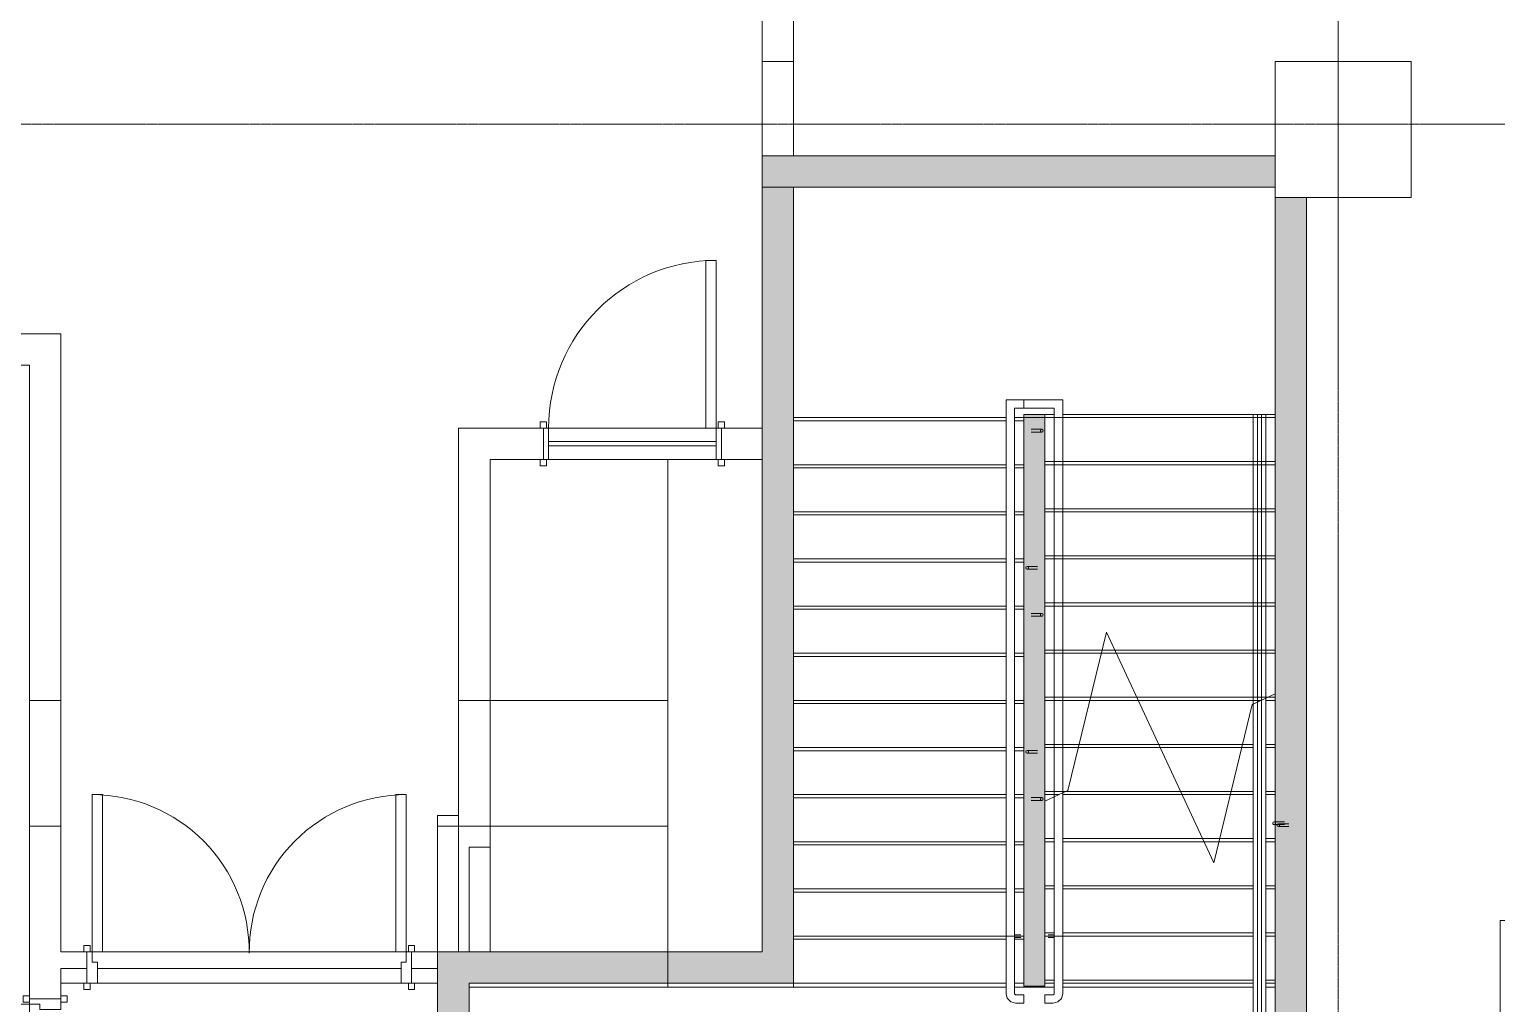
# Model space of a CAD drawing. Header units: millimetres. Extents: x 15878 to 679837, y -72324 to 391440.
# Drawn here: x 281545 to 288552, y 35710 to 40361 of the extents above; entities that cross this region are included whole.
import ezdxf

# ---------------------------------------------------------------- set-up
doc = ezdxf.new("R2010")
doc.units = ezdxf.units.MM
for name, pattern in [('Grid Line__1_200_', [10.5, 6, -1.5, 1.5, -1.5]), ('Louvre', [2.5, 1.5, -1]), ('Overhead', [3.96875, 2.38125, -1.5875])]:
    doc.linetypes.add(name, pattern=pattern)
for name, color, linetype, lineweight in [('A-DOOR', 31, 'Continuous', 5), ('A-DOOR-FRAM', 31, 'Continuous', 5), ('A-FLOR', 192, 'Continuous', 5), ('A-FLOR-HRAL', 11, 'Continuous', 5), ('A-FLOR-HRAL-MBND', 5, 'Overhead', 5), ('A-WALL', 113, 'Continuous', 5), ('A-WALL-PATT', 111, 'Continuous', 18), ('S-COLS', 52, 'Continuous', 5), ('S-GRID', 1, 'Continuous', 5), ('S-STRS', 31, 'Continuous', 5), ('S-STRS-MBND', 31, 'Overhead', 5)]:
    doc.layers.add(name, color=color, linetype=linetype, lineweight=lineweight)

# ---------------------------------------------------------------- blocks, each defined once
blk = doc.blocks.new('DLN-Double Door__X07_ - _M27y_1500 x 2000 _WH_-16661459-2_F')
at = {"layer": 'A-DOOR', "color": 253}
for p, q in [((-700, -75), (-750, -75)), ((-750, -75), (-750, -825)), ((-700, -825), (-700, -75)), ((700, -75), (750, -75)), ((700, -825), (700, -75)), ((750, -75), (750, -825)), ((-750, -825), (-700, -825)), ((750, -825), (700, -825))]:
    blk.add_line(p, q, dxfattribs=at)
for centre, start, end in [((-750, -75), 270, 0.5), ((750, -75), 179.5, 270)]:
    blk.add_arc(centre, 750, start, end, dxfattribs=at)
at = {"layer": 'A-DOOR-FRAM', "color": 253}
for p, q in [((-760, 105), (-790, 105)), ((-790, 105), (-790, 75)), ((-790, 75), (-760, 75)), ((-725, 75), (-775, 75)), ((-775, 75), (-775, -75)), ((-760, 75), (-760, 105)), ((-725, -25), (-725, 75)), ((725, 75), (725, -25)), ((775, 75), (725, 75)), ((790, 105), (760, 105)), ((760, 105), (760, 75)), ((760, 75), (790, 75)), ((775, -75), (775, 75)), ((790, 75), (790, 105)), ((-750, -75), (-750, -25)), ((-750, -25), (-725, -25)), ((725, -25), (750, -25)), ((750, -25), (750, -75)), ((-760, -75), (-790, -75)), ((-790, -75), (-790, -105)), ((-790, -105), (-760, -105)), ((-775, -75), (-750, -75)), ((-760, -105), (-760, -75)), ((750, -75), (775, -75)), ((790, -75), (760, -75)), ((760, -75), (760, -105)), ((760, -105), (790, -105)), ((790, -105), (790, -75))]:
    blk.add_line(p, q, dxfattribs=at)
blk = doc.blocks.new('Railing - Handrail On Railing_Start Post-6008623-2_F')
at = {"layer": 'A-FLOR-HRAL'}
for p, q in [((-25, 320), (-65, 320)), ((-65, 320), (-65, 314.1)), ((-65, 280), (-65, 320)), ((-65, 285.9), (-65, 280)), ((-65, 280), (-25, 280)), ((-20, 275), (-20, 0)), ((20, 0), (20, 275)), ((-19.3, 6.5), (-50, 6.5)), ((-50, 0), (-50, 0)), ((-50, 0), (-50, 0)), ((-50, -6.5), (-20, -6.5)), ((5.2, 0), (-5.2, 0))]:
    blk.add_line(p, q, dxfattribs=at)
at = {"layer": 'A-FLOR-HRAL', "flags": 128}
for points in [[(20, 275), (13.8, 297.8), (-3.2, 314.4), (-25, 320)], [(-25, 280), (-20.8, 277.7), (-20, 275)]]:
    blk.add_lwpolyline(points, dxfattribs=at)
blk = doc.blocks.new('Railing - Railing-6008583-2_F')
at = {"layer": 'A-FLOR-HRAL'}
for p, q in [((51024.3, 36715.7), (50984.3, 36697)), ((50984.3, 36032.5), (50984.3, 36697)), ((51024.3, 36032.5), (51024.3, 36715.7)), ((51024.3, 36032.5), (50984.3, 36032.5))]:
    blk.add_line(p, q, dxfattribs=at)
at = {"layer": 'A-FLOR-HRAL-MBND'}
for p, q in [((50839.3, 38552.5), (50839.3, 38592.5)), ((51024.3, 38592.5), (50839.3, 38592.5)), ((50984.3, 38552.5), (50839.3, 38552.5)), ((50984.3, 38507.5), (50984.3, 38552.5)), ((51024.3, 38507.5), (51024.3, 38592.5)), ((50984.3, 36697), (50984.3, 38507.5)), ((51024.3, 36715.7), (51024.3, 38507.5))]:
    blk.add_line(p, q, dxfattribs=at)
at = {"extrusion": (0, 0, -1), "zscale": -1, "rotation": 180}
blk.add_blockref('Railing - Handrail On Railing_Start Post-6008623-2_F', (-51004.3, 36032.5), dxfattribs=at)
blk = doc.blocks.new('Railing - Handrail On Railing_Start Post-13650739-2_F')
at = {"layer": 'A-FLOR-HRAL'}
for p, q in [((-25, 320), (-65, 320)), ((-65, 280), (-65, 317.3)), ((-65, 285.9), (-65, 280)), ((-65, 280), (-25, 280)), ((-20, 275), (-20, 0)), ((20, 0), (20, 275)), ((-40, 6.5), (-50, 6.5)), ((-50, 0), (-50, 0)), ((-50, 0), (-50, 0)), ((-50, -6.5), (-40, -6.5)), ((5.2, 0), (-5.2, 0))]:
    blk.add_line(p, q, dxfattribs=at)
at = {"layer": 'A-FLOR-HRAL', "flags": 128}
for points in [[(20, 275), (13.8, 297.8), (-3.2, 314.4), (-25, 320)], [(-25, 280), (-20.8, 277.7), (-20, 275)]]:
    blk.add_lwpolyline(points, dxfattribs=at)
blk = doc.blocks.new('Railing - Handrail On Railing-13650742-2_F')
at = {"layer": 'A-FLOR-HRAL'}
for p, q in [((-15, 6.5), (-50, 6.5)), ((-50, 0), (-50, 0)), ((-50, 0), (-50, 0)), ((-50, -6.5), (-15, -6.5))]:
    blk.add_line(p, q, dxfattribs=at)
at = {"layer": 'A-FLOR-HRAL', "flags": 128}
for points in [[(-15, 6.5), (-3, 6.5), (0, 6.5)], [(0, -6.5), (-5.9, -6.5), (-15, -6.5)]]:
    blk.add_lwpolyline(points, dxfattribs=at)
at = {"layer": 'A-FLOR-HRAL'}
for start, end in [(360, 180), (180, 360)]:
    blk.add_arc((0, 0), 6.5, start, end, dxfattribs=at)
blk = doc.blocks.new('Railing - Railing-6055567-2_F')
at = {"layer": 'A-FLOR-HRAL'}
for p, q in [((51974.3, 37158.6), (51934.3, 37140)), ((51934.3, 35595.2), (51934.3, 37140)), ((51974.3, 35595.2), (51974.3, 37158.6)), ((51974.3, 35595.2), (51934.3, 35595.2))]:
    blk.add_line(p, q, dxfattribs=at)
at = {"layer": 'A-FLOR-HRAL-MBND'}
for p, q in [((51934.3, 38522.5), (51974.3, 38522.5)), ((51934.3, 37140), (51934.3, 38522.5)), ((51974.3, 37158.6), (51974.3, 38522.5))]:
    blk.add_line(p, q, dxfattribs=at)
at = {"rotation": 180}
for name, p in [('Railing - Handrail On Railing-13650742-2_F', (52034.3, 36570.9)), ('Railing - Handrail On Railing_Start Post-13650739-2_F', (51954.3, 35595.2))]:
    blk.add_blockref(name, p, dxfattribs=at)
blk = doc.blocks.new('Railing - Handrail On Railing_Start Post-V887-2_F')
at = {"layer": 'A-FLOR-HRAL'}
for p, q in [((-25, 320), (-65, 320)), ((-65, 320), (-65, 314.1)), ((-65, 280), (-65, 320)), ((-65, 285.9), (-65, 280)), ((-65, 280), (-45, 280)), ((-20, 273.2), (-20, 0)), ((20, 262.3), (20, 275)), ((-19.3, 6.5), (-50, 6.5)), ((-50, 0), (-50, 0)), ((-50, 0), (-50, 0)), ((-50, -6.5), (-20, -6.5)), ((5.2, 0), (-5.2, 0))]:
    blk.add_line(p, q, dxfattribs=at)
at = {"layer": 'A-FLOR-HRAL', "flags": 128}
blk.add_lwpolyline([(20, 275), (13.8, 297.8), (-3.2, 314.4), (-25, 320)], dxfattribs=at)
blk = doc.blocks.new('Railing - Handrail On Railing-13650748-2_F')
at = {"layer": 'A-FLOR-HRAL'}
for p, q in [((-15, 6.5), (-50, 6.5)), ((-50, 0), (-50, 0)), ((-50, 0), (-50, 0)), ((-50, -6.5), (-15, -6.5))]:
    blk.add_line(p, q, dxfattribs=at)
at = {"layer": 'A-FLOR-HRAL', "flags": 128}
for points in [[(-15, 6.5), (-3, 6.5), (0, 6.5)], [(0, -6.5), (-5.9, -6.5), (-15, -6.5)]]:
    blk.add_lwpolyline(points, dxfattribs=at)
at = {"layer": 'A-FLOR-HRAL'}
for start, end in [(360, 180), (180, 360)]:
    blk.add_arc((0, 0), 6.5, start, end, dxfattribs=at)
blk = doc.blocks.new('Railing - Railing-7308562-2_F')
at = {"layer": 'A-FLOR-HRAL'}
for p, q in [((51994.3, 37168), (51954.3, 37149.3)), ((51954.3, 35595.2), (51954.3, 37149.3)), ((51994.3, 35582.5), (51994.3, 37168)), ((51994.3, 35582.5), (51968.2, 35582.5))]:
    blk.add_line(p, q, dxfattribs=at)
at = {"layer": 'A-FLOR-HRAL-MBND'}
for p, q in [((51954.3, 38522.5), (51994.3, 38522.5)), ((51954.3, 37149.3), (51954.3, 38522.5)), ((51994.3, 37168), (51994.3, 38522.5))]:
    blk.add_line(p, q, dxfattribs=at)
at = {"rotation": 180}
for name, p in [('Railing - Handrail On Railing-13650748-2_F', (52054.3, 36562.5)), ('Railing - Handrail On Railing_Start Post-V887-2_F', (51974.3, 35582.5))]:
    blk.add_blockref(name, p, dxfattribs=at)
blk = doc.blocks.new('Railing - Handrail On Railing_End Post-6008625-2_F')
at = {"layer": 'A-FLOR-HRAL'}
for p, q in [((-20, 6.5), (-50, 6.5)), ((-20, 0), (-20, -275)), ((20, -275), (20, 0)), ((-50, 0), (-50, 0)), ((-50, 0), (-50, 0)), ((-50, -6.5), (-19.3, -6.5)), ((-5.2, 0), (5.2, 0)), ((-25, -280), (-65, -280)), ((-65, -280), (-65, -285.9)), ((-65, -320), (-65, -280)), ((-65, -314.1), (-65, -320)), ((-65, -320), (-25, -320))]:
    blk.add_line(p, q, dxfattribs=at)
at = {"layer": 'A-FLOR-HRAL', "flags": 128}
for points in [[(-25, -320), (-2.2, -313.8), (14.4, -296.8), (20, -275)], [(-20, -275), (-22.3, -279.2), (-25, -280)]]:
    blk.add_lwpolyline(points, dxfattribs=at)
blk = doc.blocks.new('Railing - Handrail On Railing-13703710-2_F')
at = {"layer": 'A-FLOR-HRAL'}
for p, q in [((-15, 6.5), (-50, 6.5)), ((-50, 0), (-50, 0)), ((-50, 0), (-50, 0)), ((-50, -6.5), (-15, -6.5))]:
    blk.add_line(p, q, dxfattribs=at)
at = {"layer": 'A-FLOR-HRAL', "flags": 128}
for points in [[(-15, 6.5), (-3, 6.5), (0, 6.5)], [(0, -6.5), (-5.9, -6.5), (-15, -6.5)]]:
    blk.add_lwpolyline(points, dxfattribs=at)
at = {"layer": 'A-FLOR-HRAL'}
for start, end in [(360, 180), (180, 360)]:
    blk.add_arc((0, 0), 6.5, start, end, dxfattribs=at)
blk = doc.blocks.new('Railing - Handrail On Railing-13703712-2_F')
at = {"layer": 'A-FLOR-HRAL'}
for p, q in [((-15, 6.5), (-50, 6.5)), ((-50, 0), (-50, 0)), ((-50, 0), (-50, 0)), ((-50, -6.5), (-15, -6.5))]:
    blk.add_line(p, q, dxfattribs=at)
at = {"layer": 'A-FLOR-HRAL', "flags": 128}
for points in [[(-15, 6.5), (-3, 6.5), (0, 6.5)], [(0, -6.5), (-5.9, -6.5), (-15, -6.5)]]:
    blk.add_lwpolyline(points, dxfattribs=at)
at = {"layer": 'A-FLOR-HRAL'}
for start, end in [(360, 180), (180, 360)]:
    blk.add_arc((0, 0), 6.5, start, end, dxfattribs=at)
blk = doc.blocks.new('Railing - Handrail On Railing-13703714-2_F')
at = {"layer": 'A-FLOR-HRAL'}
for p, q in [((-15, 6.5), (-50, 6.5)), ((-50, 0), (-50, 0)), ((-50, 0), (-50, 0)), ((-50, -6.5), (-15, -6.5))]:
    blk.add_line(p, q, dxfattribs=at)
at = {"layer": 'A-FLOR-HRAL', "flags": 128}
for points in [[(-15, 6.5), (-3, 6.5), (0, 6.5)], [(0, -6.5), (-5.9, -6.5), (-15, -6.5)]]:
    blk.add_lwpolyline(points, dxfattribs=at)
at = {"layer": 'A-FLOR-HRAL'}
for start, end in [(360, 180), (180, 360)]:
    blk.add_arc((0, 0), 6.5, start, end, dxfattribs=at)
blk = doc.blocks.new('Railing - Handrail On Railing-7308579-2_F')
at = {"layer": 'A-FLOR-HRAL'}
for p, q in [((-15, 6.5), (-50, 6.5)), ((-50, 0), (-50, 0)), ((-50, 0), (-50, 0)), ((-50, -6.5), (-15, -6.5))]:
    blk.add_line(p, q, dxfattribs=at)
at = {"layer": 'A-FLOR-HRAL', "flags": 128}
for points in [[(-15, 6.5), (-3, 6.5), (0, 6.5)], [(0, -6.5), (-5.9, -6.5), (-15, -6.5)]]:
    blk.add_lwpolyline(points, dxfattribs=at)
at = {"layer": 'A-FLOR-HRAL'}
for start, end in [(360, 180), (180, 360)]:
    blk.add_arc((0, 0), 6.5, start, end, dxfattribs=at)
blk = doc.blocks.new('Railing - Railing-7308593-2_F')
at = {"layer": 'A-FLOR-HRAL'}
for p, q in [((50754.3, 38592.5), (50754.3, 36032.5)), ((51024.3, 38592.5), (50754.3, 38592.5)), ((50794.3, 38552.5), (50794.3, 36032.5)), ((50984.3, 38552.5), (50794.3, 38552.5)), ((50984.3, 38507.5), (50984.3, 38552.5)), ((51024.3, 38507.5), (51024.3, 38592.5)), ((50984.3, 36697), (50984.3, 38507.5)), ((51024.3, 36715.7), (51024.3, 38507.5)), ((50794.3, 36032.5), (50754.3, 36032.5))]:
    blk.add_line(p, q, dxfattribs=at)
at = {"extrusion": (0, 0, -1), "zscale": -1, "rotation": 180}
for name, p in [('Railing - Handrail On Railing-13703714-2_F', (-50924.3, 38445)), ('Railing - Handrail On Railing-13703712-2_F', (-50924.3, 37565.8)), ('Railing - Handrail On Railing-13703710-2_F', (-50924.3, 36686.7))]:
    blk.add_blockref(name, p, dxfattribs=at)
at = {"extrusion": (0, 0, -1), "zscale": -1}
for name, p in [('Railing - Handrail On Railing-7308579-2_F', (-50854.3, 37790.8)), ('Railing - Handrail On Railing-7308579-2_F', (-50854.3, 36911.7)), ('Railing - Handrail On Railing_End Post-6008625-2_F', (-50774.3, 36032.5))]:
    blk.add_blockref(name, p, dxfattribs=at)
blk = doc.blocks.new('DLN-Single Door - _AP07_800 x2000 _WH_-14037957-2_F')
at = {"layer": 'A-DOOR', "color": 253}
for p, q in [((-410, 105), (-440, 105)), ((-440, 105), (-440, 75)), ((-440, 75), (-410, 75)), ((-410, 75), (-410, 105)), ((400, 75), (-400, 75)), ((-400, 75), (-400, 10)), ((400, 10), (400, 75)), ((440, 105), (410, 105)), ((410, 105), (410, 75)), ((410, 75), (440, 75)), ((440, 75), (440, 105)), ((-400, 10), (-400, -10)), ((400, -10), (400, 10)), ((-400, -10), (-400, -75)), ((400, -75), (400, -10)), ((-410, -75), (-440, -75)), ((-440, -75), (-440, -105)), ((-440, -105), (-410, -105)), ((-410, -105), (-410, -75)), ((-400, -75), (400, -75)), ((-400, -75), (-400, -875)), ((-350, -875), (-350, -75)), ((440, -75), (410, -75)), ((410, -75), (410, -105)), ((410, -105), (440, -105)), ((440, -105), (440, -75)), ((-400, -875), (-350, -875))]:
    blk.add_line(p, q, dxfattribs=at)
at = {"layer": 'A-DOOR', "color": 253, "linetype": 'Louvre'}
for p, q in [((400, 10), (-400, 10)), ((-400, 10), (400, 10)), ((-400, -10), (400, -10)), ((400, -10), (-400, -10))]:
    blk.add_line(p, q, dxfattribs=at)
at = {"layer": 'A-DOOR', "color": 253}
blk.add_arc((-400, -75), 800, 270, 359.99228, dxfattribs=at)
at = {"layer": 'A-DOOR-FRAM', "color": 253}
for p, q in [((-400, 75), (-425, 75)), ((-425, 75), (-425, -75)), ((425, 75), (400, 75)), ((425, -75), (425, 75)), ((-425, -75), (-400, -75)), ((400, -75), (425, -75))]:
    blk.add_line(p, q, dxfattribs=at)

msp = doc.modelspace()

# ---------------------------------------------------------------- hatches: boundary and pattern name
at = {"layer": 'A-WALL-PATT', "lineweight": 5, "transparency": 33554432}
for points in [[(287494.5, 39607.5), (287494.5, 39757.5), (285044.5, 39757.5), (285044.5, 39607.5), (286211.9, 39607.5)], [(285194.5, 35807.5), (285194.5, 39607.5), (285044.5, 39607.5), (285044.5, 35807.5)], [(287644.5, 35207.5), (287644.5, 39557.5), (287494.5, 39557.5), (287494.5, 35207.5), (287565.3, 35207.5)], [(286394.5, 35793.9), (286394.5, 38522.5), (286294.5, 38522.5), (286294.5, 35793.9)], [(285044.5, 35807.5), (285044.5, 35957.5), (283494.5, 35957.5), (283494.5, 35807.5), (283644.5, 35807.5)], [(283505.3, 34107.5), (283644.5, 34107.5), (283644.5, 35807.5), (283494.5, 35807.5), (283494.5, 34107.5)]]:
    msp.add_hatch(color=253, dxfattribs=at).paths.add_polyline_path(points, flags=0)

# ---------------------------------------------------------------- linework, layer by layer
at = {"layer": 'A-FLOR'}
for p, q in [((285044.5, 38457.5), (285044.5, 44407.5)), ((285044.5, 40207.5), (285194.5, 40207.5)), ((285194.5, 39757.5), (287494.5, 39757.5)), ((285194.5, 39607.5), (285044.5, 39607.5)), ((285194.5, 35788.1), (285194.5, 39607.5)), ((285194.5, 39607.5), (287494.5, 39607.5)), ((285194.5, 35788.1), (285194.5, 39607.5)), ((288144.5, 39557.5), (287644.5, 39557.5)), ((287644.5, 39557.5), (287644.5, 35357.5)), ((281694.5, 38907.5), (281694.5, 35957.5)), ((281544.5, 35747.5), (281544.5, 38757.5)), ((283594.5, 38457.5), (283984.5, 38457.5)), ((284858.6, 38457.5), (285044.5, 38457.5)), ((283744.5, 37157.5), (283744.5, 38307.5)), ((283744.5, 38307.5), (283744.5, 38307.5)), ((284594.5, 38307.5), (284594.5, 35788.1)), ((284858.6, 38307.5), (284864.5, 38307.5)), ((281544.5, 37157.5), (281694.5, 37157.5)), ((284594.5, 37157.5), (283594.5, 37157.5)), ((283494.5, 35957.5), (283494.5, 36607.5)), ((283494.5, 36607.5), (283594.5, 36607.5)), ((281694.5, 36557.5), (281544.5, 36557.5)), ((283494.5, 36557.5), (284594.5, 36557.5)), ((283744.5, 36457.5), (283744.5, 36557.5)), ((283644.5, 35957.5), (283644.5, 36457.5)), ((283644.5, 36457.5), (283744.5, 36457.5)), ((281819.5, 35877.9), (281694.5, 35877.9)), ((281694.5, 35877.9), (281694.5, 35807.5)), ((283319.5, 35877.9), (281869.5, 35877.9)), ((283494.5, 35877.9), (283369.5, 35877.9)), ((283494.5, 34177.9), (283494.5, 35877.9)), ((283644.5, 34107.5), (283644.5, 35788.1)), ((283644.5, 35788.1), (286210.2, 35788.1)), ((286248.6, 35788.1), (286440.2, 35788.1)), ((286478.6, 35788.1), (287389.5, 35788.1)), ((287449.5, 35788.1), (287494.5, 35788.1))]:
    msp.add_line(p, q, dxfattribs=at)
at = {"layer": 'A-WALL', "color": 253}
for p, q in [((285194.5, 39757.5), (285194.5, 44407.5)), ((285194.5, 39757.5), (285044.5, 39757.5)), ((287494.5, 39607.5), (287494.5, 39757.5)), ((285194.5, 39607.5), (287494.5, 39607.5)), ((285194.5, 35807.5), (285194.5, 39607.5)), ((287494.5, 39557.5), (287494.5, 34107.5)), ((287644.5, 39557.5), (287494.5, 39557.5)), ((281694.5, 38907.5), (276094.5, 38907.5)), ((275944.5, 38757.5), (281544.5, 38757.5)), ((286394.5, 38522.5), (286294.5, 38522.5)), ((286294.5, 38522.5), (286294.5, 35793.9)), ((286394.5, 35793.9), (286394.5, 38522.5)), ((283594.5, 38457.5), (283594.5, 35957.5)), ((283984.5, 38457.5), (283594.5, 38457.5)), ((283999.5, 38307.5), (283999.5, 38457.5)), ((284849.5, 38457.5), (284849.5, 38307.5)), ((285044.5, 38457.5), (284864.5, 38457.5)), ((285044.5, 38457.5), (285044.5, 35957.5)), ((283744.5, 35957.5), (283744.5, 38307.5)), ((283744.5, 38307.5), (283984.5, 38307.5)), ((284864.5, 38307.5), (285044.5, 38307.5)), ((281804.5, 35957.5), (281694.5, 35957.5)), ((281819.5, 35957.5), (281819.5, 35807.5)), ((281844.5, 35957.5), (283344.5, 35957.5)), ((283369.5, 35807.5), (283369.5, 35957.5)), ((285044.5, 35957.5), (283384.5, 35957.5)), ((283494.5, 35957.5), (283494.5, 35877.9)), ((281694.5, 35807.5), (281804.5, 35807.5)), ((281694.5, 35747.5), (281694.5, 35807.5)), ((283319.5, 35807.5), (281869.5, 35807.5)), ((283384.5, 35807.5), (283494.5, 35807.5)), ((283644.5, 35807.5), (283644.5, 35807.5)), ((283644.5, 35788.1), (283644.5, 35807.5)), ((283644.5, 35807.5), (285194.5, 35807.5)), ((286294.5, 35793.9), (286394.5, 35793.9)), ((281544.5, 35732.5), (281694.5, 35732.5))]:
    msp.add_line(p, q, dxfattribs=at)
at = {"layer": 'S-COLS', "color": 9, "lineweight": 20}
for p, q in [((288144.5, 40207.5), (287494.5, 40207.5)), ((287494.5, 40207.5), (287494.5, 39557.5)), ((288144.5, 39557.5), (288144.5, 40207.5)), ((287494.5, 39557.5), (288144.5, 39557.5))]:
    msp.add_line(p, q, dxfattribs=at)
at = {"layer": 'S-GRID', "color": 254, "linetype": 'Grid Line__1_200_'}
for p, q in [((287794.5, 32653.9), (287794.5, 47148)), ((258983.7, 39907.5), (317699.8, 39907.5))]:
    msp.add_line(p, q, dxfattribs=at)
at = {"layer": 'S-STRS'}
for p, q in [((286209.5, 38507.5), (285194.5, 38507.5)), ((286294.5, 38507.5), (286249.5, 38507.5)), ((286294.5, 38507.5), (286394.5, 38507.5)), ((286294.5, 38507.5), (286294.5, 38282.5)), ((286394.5, 38507.5), (286439.5, 38507.5)), ((286394.5, 38282.5), (286394.5, 38507.5)), ((286479.5, 38507.5), (287494.5, 38507.5)), ((286209.5, 38282.5), (285194.5, 38282.5)), ((286294.5, 38282.5), (286249.5, 38282.5)), ((286294.5, 38282.5), (286294.5, 38057.5)), ((286394.5, 38057.5), (286394.5, 38282.5)), ((286394.5, 38282.5), (286439.5, 38282.5)), ((286479.5, 38282.5), (287494.5, 38282.5)), ((286209.5, 38057.5), (285194.5, 38057.5)), ((286294.5, 38057.5), (286249.5, 38057.5)), ((286294.5, 38057.5), (286294.5, 37832.5)), ((286394.5, 37832.5), (286394.5, 38057.5)), ((286394.5, 38057.5), (286439.5, 38057.5)), ((286479.5, 38057.5), (287494.5, 38057.5)), ((286209.5, 37832.5), (285194.5, 37832.5)), ((286294.5, 37832.5), (286249.5, 37832.5)), ((286294.5, 37832.5), (286294.5, 37607.5)), ((286394.5, 37607.5), (286394.5, 37832.5)), ((286394.5, 37832.5), (286439.5, 37832.5)), ((286479.5, 37832.5), (287494.5, 37832.5)), ((286209.5, 37607.5), (285194.5, 37607.5)), ((286294.5, 37607.5), (286249.5, 37607.5)), ((286294.5, 37607.5), (286294.5, 37382.5)), ((286394.5, 37382.5), (286394.5, 37607.5)), ((286394.5, 37607.5), (286439.5, 37607.5)), ((286479.5, 37607.5), (287494.5, 37607.5)), ((286209.5, 37382.5), (285194.5, 37382.5)), ((286294.5, 37382.5), (286249.5, 37382.5)), ((286294.5, 37382.5), (286294.5, 37157.5)), ((286394.5, 37157.5), (286394.5, 37382.5)), ((286394.5, 37382.5), (286439.5, 37382.5)), ((286479.5, 37382.5), (286663.8, 37382.5)), ((286663.8, 37382.5), (286734.7, 37382.5)), ((286734.7, 37382.5), (287494.5, 37382.5)), ((286209.5, 37157.5), (285194.5, 37157.5)), ((286294.5, 37157.5), (286249.5, 37157.5)), ((286294.5, 37157.5), (286294.5, 36932.5)), ((286394.5, 36932.5), (286394.5, 37157.5)), ((286394.5, 37157.5), (286439.5, 37157.5)), ((286479.5, 37157.5), (286609.1, 37157.5)), ((286609.1, 37157.5), (286839.6, 37157.5)), ((286839.6, 37157.5), (287427, 37157.5)), ((287449.5, 37157.5), (287494.5, 37157.5)), ((287494.5, 37157.5), (287494.5, 37189)), ((287494.5, 36932.5), (287494.5, 37157.5)), ((286209.5, 36932.5), (285194.5, 36932.5)), ((286294.5, 36932.5), (286249.5, 36932.5)), ((286294.5, 36932.5), (286294.5, 36707.5)), ((286394.5, 36707.5), (286394.5, 36932.5)), ((286394.5, 36932.5), (286439.5, 36932.5)), ((286479.5, 36932.5), (286554.4, 36932.5)), ((286554.4, 36932.5), (286944.5, 36932.5)), ((286944.5, 36932.5), (287334.7, 36932.5)), ((287334.7, 36932.5), (287389.5, 36932.5)), ((287449.5, 36932.5), (287494.5, 36932.5)), ((287494.5, 36707.5), (287494.5, 36932.5)), ((286209.5, 36707.5), (285194.5, 36707.5)), ((286294.5, 36707.5), (286249.5, 36707.5)), ((286294.5, 36707.5), (286294.5, 36482.5)), ((286394.5, 36676), (286394.5, 36707.5)), ((286394.5, 36707.5), (286439.5, 36707.5)), ((286394.5, 36482.5), (286394.5, 36676)), ((286394.5, 36482.5), (286394.5, 36676)), ((286479.5, 36707.5), (287049.4, 36707.5)), ((287049.4, 36707.5), (287280, 36707.5)), ((287280, 36707.5), (287389.5, 36707.5)), ((287449.5, 36707.5), (287494.5, 36707.5)), ((287494.5, 36482.5), (287494.5, 36707.5)), ((286209.5, 36482.5), (285194.5, 36482.5)), ((286294.5, 36482.5), (286249.5, 36482.5)), ((286294.5, 36482.5), (286294.5, 36257.5)), ((286394.5, 36257.5), (286394.5, 36482.5)), ((286394.5, 36482.5), (286439.5, 36482.5)), ((286394.5, 36257.5), (286394.5, 36482.5)), ((286479.5, 36482.5), (287154.4, 36482.5)), ((287154.4, 36482.5), (287225.3, 36482.5)), ((287225.3, 36482.5), (287389.5, 36482.5)), ((287449.5, 36482.5), (287494.5, 36482.5)), ((287494.5, 36257.5), (287494.5, 36482.5)), ((286209.5, 36257.5), (285194.5, 36257.5)), ((286294.5, 36257.5), (286249.5, 36257.5)), ((286294.5, 36257.5), (286294.5, 36032.5)), ((286394.5, 36032.5), (286394.5, 36257.5)), ((286394.5, 36257.5), (286439.5, 36257.5)), ((286394.5, 36032.5), (286394.5, 36257.5)), ((286479.5, 36257.5), (287389.5, 36257.5)), ((287449.5, 36257.5), (287494.5, 36257.5)), ((287494.5, 36032.5), (287494.5, 36257.5)), ((286209.5, 36032.5), (285194.5, 36032.5)), ((286294.5, 36032.5), (286249.5, 36032.5)), ((286294.5, 36032.5), (286294.5, 35807.5)), ((286394.5, 35807.5), (286394.5, 36032.5)), ((286394.5, 36032.5), (286439.5, 36032.5)), ((286394.5, 35807.5), (286394.5, 36032.5)), ((286479.5, 36032.5), (287389.5, 36032.5)), ((287449.5, 36032.5), (287494.5, 36032.5)), ((287494.5, 35807.5), (287494.5, 36032.5)), ((286210.2, 35807.5), (285194.5, 35807.5)), ((286294.5, 35807.5), (286248.5, 35807.5)), ((286394.5, 35793.9), (286394.5, 35807.5)), ((286394.5, 35807.5), (286440.2, 35807.5)), ((286478.5, 35807.5), (287389.5, 35807.5)), ((287449.5, 35807.5), (287494.5, 35807.5)), ((287494.5, 35788.1), (287494.5, 35807.5))]:
    msp.add_line(p, q, dxfattribs=at)
at = {"layer": 'S-STRS', "linetype": 'Overhead'}
for p, q in [((286209.5, 38492.5), (285194.5, 38492.5)), ((286294.5, 38492.5), (286249.5, 38492.5)), ((286394.5, 38522.5), (286439.5, 38522.5)), ((286479.5, 38522.5), (287494.5, 38522.5)), ((286209.5, 38267.5), (285194.5, 38267.5)), ((286294.5, 38267.5), (286249.5, 38267.5)), ((286394.5, 38297.5), (286439.5, 38297.5)), ((286479.5, 38297.5), (287494.5, 38297.5)), ((286394.5, 38072.5), (286439.5, 38072.5)), ((286479.5, 38072.5), (287494.5, 38072.5)), ((286209.5, 38042.5), (285194.5, 38042.5)), ((286294.5, 38042.5), (286249.5, 38042.5)), ((286394.5, 37847.5), (286439.5, 37847.5)), ((286479.5, 37847.5), (287494.5, 37847.5)), ((286209.5, 37817.5), (285194.5, 37817.5)), ((286294.5, 37817.5), (286249.5, 37817.5)), ((286209.5, 37592.5), (285194.5, 37592.5)), ((286294.5, 37592.5), (286249.5, 37592.5)), ((286394.5, 37622.5), (286439.5, 37622.5)), ((286479.5, 37622.5), (287494.5, 37622.5)), ((286209.5, 37367.5), (285194.5, 37367.5)), ((286294.5, 37367.5), (286249.5, 37367.5)), ((286394.5, 37397.5), (286439.5, 37397.5)), ((286479.5, 37397.5), (286667.4, 37397.5)), ((286667.4, 37397.5), (286727.7, 37397.5)), ((286727.7, 37397.5), (287494.5, 37397.5)), ((286209.5, 37142.5), (285194.5, 37142.5)), ((286294.5, 37142.5), (286249.5, 37142.5)), ((286394.5, 37172.5), (286439.5, 37172.5)), ((286479.5, 37172.5), (286612.7, 37172.5)), ((286612.7, 37172.5), (286832.6, 37172.5)), ((286832.6, 37172.5), (287459.2, 37172.5)), ((287459.2, 37172.5), (287494.5, 37172.5)), ((286394.5, 36947.5), (286439.5, 36947.5)), ((286479.5, 36947.5), (286558, 36947.5)), ((286558, 36947.5), (286937.5, 36947.5)), ((286937.5, 36947.5), (287338.3, 36947.5)), ((287338.3, 36947.5), (287389.5, 36947.5)), ((287449.5, 36947.5), (287494.5, 36947.5)), ((286209.5, 36917.5), (285194.5, 36917.5)), ((286294.5, 36917.5), (286249.5, 36917.5)), ((286394.5, 36722.5), (286439.5, 36722.5)), ((286479.5, 36722.5), (286494.2, 36722.5)), ((286494.2, 36722.5), (287042.5, 36722.5)), ((287042.5, 36722.5), (287283.6, 36722.5)), ((287283.6, 36722.5), (287389.5, 36722.5)), ((287449.5, 36722.5), (287494.5, 36722.5)), ((286209.5, 36692.5), (285194.5, 36692.5)), ((286294.5, 36692.5), (286249.5, 36692.5)), ((286209.5, 36467.5), (285194.5, 36467.5)), ((286294.5, 36467.5), (286249.5, 36467.5)), ((286394.5, 36497.5), (286439.5, 36497.5)), ((286479.5, 36497.5), (287147.4, 36497.5)), ((287147.4, 36497.5), (287228.9, 36497.5)), ((287228.9, 36497.5), (287389.5, 36497.5)), ((287449.5, 36497.5), (287494.5, 36497.5)), ((286209.5, 36242.5), (285194.5, 36242.5)), ((286294.5, 36242.5), (286249.5, 36242.5)), ((286394.5, 36272.5), (286439.5, 36272.5)), ((286479.5, 36272.5), (287389.5, 36272.5)), ((287449.5, 36272.5), (287494.5, 36272.5)), ((286394.5, 36047.5), (286439.5, 36047.5)), ((286479.5, 36047.5), (287389.5, 36047.5)), ((287449.5, 36047.5), (287494.5, 36047.5)), ((286210.3, 36017.5), (285194.5, 36017.5)), ((286294.5, 36017.5), (286248.8, 36017.5)), ((286394.5, 35822.5), (286440.2, 35822.5)), ((286478.4, 35822.5), (287389.5, 35822.5)), ((287449.5, 35822.5), (287494.5, 35822.5))]:
    msp.add_line(p, q, dxfattribs=at)
at = {"layer": 'S-STRS-MBND'}
for p, q in [((286394.5, 38507.5), (287494.5, 38507.5)), ((286394.5, 37056.4), (286394.5, 38507.5)), ((287494.5, 37189), (287494.5, 38507.5)), ((286394.5, 38297.5), (287494.5, 38297.5)), ((286394.5, 38282.5), (287494.5, 38282.5)), ((286394.5, 38072.5), (287494.5, 38072.5)), ((286394.5, 38057.5), (287494.5, 38057.5)), ((286394.5, 37847.5), (287494.5, 37847.5)), ((286394.5, 37832.5), (287494.5, 37832.5)), ((286394.5, 37622.5), (287494.5, 37622.5)), ((286394.5, 37607.5), (287494.5, 37607.5)), ((286394.5, 37397.5), (286667.4, 37397.5)), ((286394.5, 37382.5), (286663.8, 37382.5)), ((286727.7, 37397.5), (287494.5, 37397.5)), ((286734.7, 37382.5), (287494.5, 37382.5)), ((286394.5, 37172.5), (286612.7, 37172.5)), ((286394.5, 37157.5), (286609.1, 37157.5)), ((286832.6, 37172.5), (287459.2, 37172.5)), ((286839.6, 37157.5), (287427, 37157.5)), ((286394.5, 36676), (286394.5, 37056.4)), ((286394.5, 36947.5), (286558, 36947.5)), ((286394.5, 36932.5), (286554.4, 36932.5)), ((286937.5, 36947.5), (287338.3, 36947.5)), ((286944.5, 36932.5), (287334.7, 36932.5)), ((286394.5, 36722.5), (286494.2, 36722.5)), ((287042.5, 36722.5), (287283.6, 36722.5)), ((286394.5, 36707.5), (286462, 36707.5)), ((287049.4, 36707.5), (287280, 36707.5)), ((287147.4, 36497.5), (287228.9, 36497.5)), ((287154.4, 36482.5), (287225.3, 36482.5))]:
    msp.add_line(p, q, dxfattribs=at)
at = {"layer": 'S-STRS-MBND', "linetype": 'Continuous'}
for p, q in [((286688.1, 37482.5), (286504.5, 36727.3)), ((287201, 36382.5), (286688.1, 37482.5)), ((287494.5, 37189), (287384.5, 37137.7)), ((287384.5, 37137.7), (287201, 36382.5)), ((286504.5, 36727.3), (286394.5, 36676))]:
    msp.add_line(p, q, dxfattribs=at)

# ---------------------------------------------------------------- block references
at = {"layer": 'A-DOOR', "color": 253}
for name, p, rotation in [('DLN-Single Door - _AP07_800 x2000 _WH_-14037957-2_F', (284424.5, 38382.5), 180), ('DLN-Double Door__X07_ - _M27y_1500 x 2000 _WH_-16661459-2_F', (282594.5, 35882.5), 180), ('DLN-Double Door__X07_ - _M27y_1500 x 2000 _WH_-16661459-2_F', (289319.5, 35282.5), 180), ('DLN-Double Door__X07_ - _M27y_1500 x 2000 _WH_-16661459-2_F', (281619.5, 34957.5), 270)]:
    msp.add_blockref(name, p, dxfattribs=dict(at, rotation=rotation))
at = {"layer": 'A-FLOR-HRAL'}
for name in ['Railing - Railing-7308593-2_F', 'Railing - Railing-6008583-2_F', 'Railing - Railing-6055567-2_F', 'Railing - Railing-7308562-2_F']:
    msp.add_blockref(name, (235455.2, 0), dxfattribs=at)

doc.saveas('drawing.dxf')
